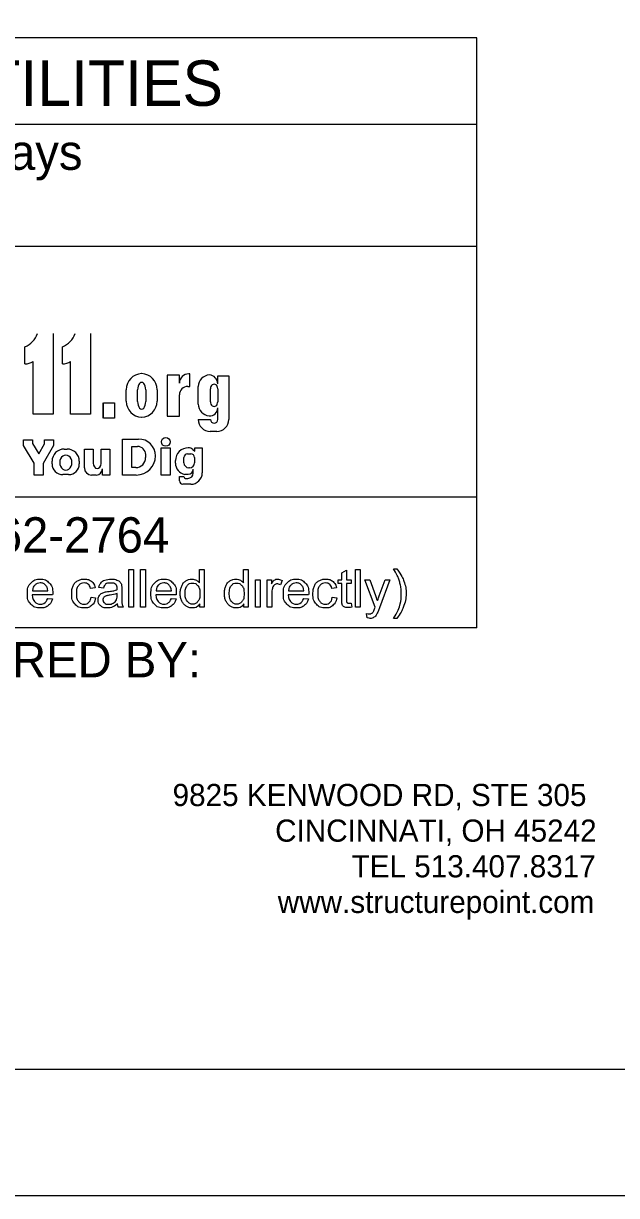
# Model space of a CAD drawing. Extents: x -21.9 to 47.3, y 14.1 to 48.7.
# Drawn here: x 4.831 to 7.181, y 26.733 to 31.378 of the extents above; entities that cross this region are included whole.
import ezdxf

# ---------------------------------------------------------------- set-up
doc = ezdxf.new("R2010")
doc.units = 0
for name, color, linetype in [('SH_Border', 7, 'Continuous'), ('SH_Cut_Line', 7, 'Continuous'), ('SH_Data', 7, 'Continuous'), ('SH_Text', 7, 'Continuous')]:
    doc.layers.add(name, color=color, linetype=linetype)

msp = doc.modelspace()

# ---------------------------------------------------------------- linework, layer by layer
at = {"layer": 'SH_Border'}
msp.add_lwpolyline([(1.5, 48.2334), (33.5, 48.2334), (33.5, 27.2334), (1.5, 27.2334)], close=True, dxfattribs=at)
at = {"layer": 'SH_Cut_Line'}
msp.add_lwpolyline([(0, 26.7334), (34, 26.7334), (34, 48.7334), (0, 48.7334)], close=True, dxfattribs=at)
at = {"layer": 'SH_Data'}
for p, q in [((6.6275, 31.3209), (2.3775, 31.3209)), ((6.6275, 28.9834), (6.6275, 31.3209)), ((2.3775, 30.9793), (6.6275, 30.9793)), ((2.3775, 30.4959), (6.6275, 30.4959)), ((6.6275, 29.5013), (2.3775, 29.5013)), ((6.6275, 28.9834), (2.3775, 28.9834))]:
    msp.add_line(p, q, dxfattribs=at)
at = {"layer": 'SH_Text'}
for p, q in [((4.9487, 30.1493), (4.9487, 29.8293)), ((5.0975, 30.1493), (5.0975, 29.8293)), ((4.8371, 30.0286), (4.8371, 30.0968)), ((4.9859, 30.0286), (4.9859, 30.0968)), ((4.8694, 29.8293), (4.8694, 30.0379)), ((5.0182, 29.8293), (5.0182, 30.0379)), ((5.4493, 29.9842), (5.4005, 29.9842)), ((5.4005, 29.9842), (5.4005, 29.8212)), ((5.4493, 29.9526), (5.4493, 29.9842)), ((5.49, 29.9893), (5.486, 29.9893)), ((5.49, 29.9395), (5.49, 29.9893)), ((5.6009, 29.95), (5.6009, 29.981)), ((5.6009, 29.981), (5.6444, 29.981)), ((5.6444, 29.981), (5.6444, 29.8082)), ((5.2385, 29.8811), (5.2385, 29.9264)), ((5.2835, 29.8803), (5.2835, 29.9264)), ((5.3157, 29.9264), (5.3157, 29.8803)), ((5.3606, 29.9264), (5.3606, 29.8811)), ((5.4823, 29.9395), (5.49, 29.9395)), ((5.5239, 29.8696), (5.5239, 29.9392)), ((5.5723, 29.8789), (5.5723, 29.9299)), ((5.6009, 29.9299), (5.6009, 29.8789)), ((5.1456, 29.8743), (5.1456, 29.8143)), ((5.4493, 29.8212), (5.4493, 29.9065)), ((4.9487, 29.8293), (4.8694, 29.8293)), ((5.0975, 29.8293), (5.0182, 29.8293)), ((5.4005, 29.8212), (5.4493, 29.8212)), ((5.6009, 29.8082), (5.6009, 29.8545)), ((5.5239, 29.8082), (5.5723, 29.8082)), ((4.8319, 29.7276), (4.8677, 29.7276)), ((4.8319, 29.7061), (4.8319, 29.7276)), ((4.8677, 29.7276), (4.8677, 29.714)), ((4.9151, 29.7125), (4.9151, 29.7276)), ((4.9151, 29.7276), (4.9509, 29.7276)), ((4.9509, 29.7276), (4.9509, 29.7061)), ((5.2243, 29.7312), (5.2866, 29.7312)), ((5.2243, 29.5885), (5.2243, 29.7312)), ((5.5977, 29.7614), (5.5707, 29.7614)), ((4.8732, 29.6352), (4.8319, 29.7061)), ((4.8677, 29.714), (4.8918, 29.6726)), ((4.8918, 29.6726), (4.9151, 29.7125)), ((4.9509, 29.7061), (4.9088, 29.6338)), ((4.9925, 29.6914), (5.0047, 29.6914)), ((5.0727, 29.6914), (5.1075, 29.6914)), ((5.0727, 29.6168), (5.0727, 29.6914)), ((5.1075, 29.6914), (5.1075, 29.6361)), ((5.1388, 29.6344), (5.1388, 29.6914)), ((5.1388, 29.6914), (5.1736, 29.6914)), ((5.1736, 29.6914), (5.1736, 29.5885)), ((5.2603, 29.6179), (5.2603, 29.7019)), ((5.2603, 29.7019), (5.2828, 29.7019)), ((5.377, 29.6956), (5.4126, 29.6956)), ((5.377, 29.5885), (5.377, 29.6956)), ((5.4126, 29.6956), (5.4126, 29.5885)), ((5.5021, 29.69), (5.5107, 29.6833)), ((5.5107, 29.6959), (5.5395, 29.6959)), ((5.5107, 29.6833), (5.5107, 29.6959)), ((5.5107, 29.6959), (5.5395, 29.6959)), ((5.5395, 29.6959), (5.5395, 29.5973)), ((4.8732, 29.5885), (4.8732, 29.6352)), ((4.9088, 29.6338), (4.9088, 29.5885)), ((4.9447, 29.6328), (4.9447, 29.6436)), ((5.0525, 29.6436), (5.0525, 29.6328)), ((5.3154, 29.6692), (5.3154, 29.6574)), ((5.4335, 29.6359), (5.4335, 29.646)), ((5.467, 29.6367), (5.467, 29.6579)), ((5.4816, 29.6726), (5.4944, 29.6726)), ((5.509, 29.6579), (5.509, 29.6367)), ((4.9088, 29.5885), (4.8732, 29.5885)), ((5.0097, 29.59), (4.9875, 29.59)), ((5.1199, 29.5885), (5.1011, 29.5885)), ((5.1439, 29.5885), (5.1439, 29.6125)), ((5.1736, 29.5885), (5.1439, 29.5885)), ((5.2779, 29.5885), (5.2243, 29.5885)), ((5.2759, 29.6179), (5.2603, 29.6179)), ((5.4126, 29.5885), (5.377, 29.5885)), ((5.4835, 29.5912), (5.4698, 29.5912)), ((5.4897, 29.6174), (5.4863, 29.6174)), ((5.5039, 29.5963), (5.5039, 29.6117)), ((5.45, 29.5651), (5.45, 29.5822)), ((5.45, 29.5822), (5.467, 29.5822)), ((5.4942, 29.552), (5.4631, 29.552)), ((5.4738, 29.5751), (5.4827, 29.5751))]:
    msp.add_line(p, q, dxfattribs=at)
msp.add_lwpolyline([(5.148, 29.8743), (5.1921, 29.8743), (5.1921, 29.8143), (5.148, 29.8143)], close=True, dxfattribs=at)
for points in [[(5.2491, 29.0645), (5.2491, 29.2147), (5.2675, 29.2147), (5.2675, 29.0645), (5.2491, 29.0645)], [(5.2956, 29.0645), (5.2956, 29.2147), (5.3141, 29.2147), (5.3141, 29.0645), (5.2956, 29.0645)], [(5.5285, 29.1609), (5.5285, 29.2147), (5.5469, 29.2147), (5.5469, 29.0645), (5.5299, 29.0645)], [(5.7034, 29.1609), (5.7034, 29.2147), (5.7218, 29.2147), (5.7218, 29.0645), (5.7048, 29.0645)], [(6.1465, 29.0645), (6.1465, 29.2147), (6.1649, 29.2147), (6.1649, 29.0645), (6.1465, 29.0645)], [(6.2974, 29.2172), (6.3105, 29.2172)], [(5.7509, 29.0645), (5.7509, 29.1734), (5.7693, 29.1734), (5.7693, 29.0645), (5.7509, 29.0645)], [(5.7971, 29.0645), (5.7971, 29.1734), (5.8137, 29.1734), (5.8137, 29.1569)], [(5.8562, 29.1699), (5.8497, 29.1528)], [(6.092, 29.0964), (6.092, 29.1591), (6.0784, 29.1591), (6.0784, 29.1734), (6.092, 29.1734), (6.092, 29.2003), (6.1105, 29.2114), (6.1105, 29.1734), (6.1289, 29.1734), (6.1289, 29.1591), (6.1105, 29.1591), (6.1105, 29.0953)], [(6.2243, 29.0644), (6.183, 29.1734), (6.2029, 29.1734), (6.2255, 29.1106)], [(6.241, 29.1099), (6.2643, 29.1734), (6.2827, 29.1734), (6.2414, 29.0626)], [(4.8669, 29.1293), (4.9277, 29.1293)], [(5.1154, 29.1413), (5.0974, 29.1386)], [(5.1479, 29.1398), (5.1298, 29.1422)], [(5.2209, 29.1347), (5.2209, 29.1101)], [(5.3565, 29.1293), (5.4173, 29.1293)], [(5.8155, 29.1215), (5.8155, 29.0645), (5.7971, 29.0645)], [(5.881, 29.1293), (5.9418, 29.1293)], [(6.0712, 29.1413), (6.0532, 29.1386)], [(4.947, 29.1142), (4.8659, 29.1142)], [(4.9275, 29.0997), (4.9465, 29.0973)], [(5.099, 29.1044), (5.1171, 29.102)], [(5.2023, 29.1124), (5.2024, 29.1191)], [(5.4366, 29.1142), (5.3555, 29.1142)], [(5.4171, 29.0997), (5.4361, 29.0973)], [(5.5299, 29.0645), (5.5299, 29.0783)], [(5.7048, 29.0645), (5.7048, 29.0783)], [(5.9611, 29.1142), (5.88, 29.1142)], [(5.9416, 29.0997), (5.9606, 29.0973)], [(6.0548, 29.1044), (6.0729, 29.102)], [(6.1289, 29.081), (6.1315, 29.0647)], [(5.2267, 29.0645), (5.2075, 29.0645)], [(6.1928, 29.0227), (6.1907, 29.0401)], [(6.3105, 29.0204), (6.2974, 29.0204)]]:
    msp.add_lwpolyline(points, dxfattribs=at)
msp.add_circle((5.3952, 29.7199), 0.0177, dxfattribs=at)
for centre, radius, start, end in [((4.8031, 30.1785), 0.0885, 292.5572, 340.7355), ((4.952, 30.1785), 0.0885, 292.5572, 340.7355), ((4.8291, 30.1167), 0.0885, 275.1733, 297.0931), ((4.9779, 30.1167), 0.0885, 275.1733, 297.0931), ((5.3024, 29.9264), 0.064, 92.5886, 180), ((5.2967, 29.9264), 0.064, 0, 87.4114), ((5.486, 29.9526), 0.0367, 90, 180), ((5.5698, 29.9392), 0.0459, 92.6865, 180), ((5.5658, 29.95), 0.0351, 0, 86.9262), ((5.4823, 29.9065), 0.033, 90, 180), ((5.3024, 29.8811), 0.064, 180, 267.4114), ((5.2967, 29.8811), 0.064, 272.5886, 0), ((5.5702, 29.8696), 0.0463, 180, 265.7132), ((5.5696, 29.8545), 0.0313, 264.7825, 0), ((5.5707, 29.8082), 0.0468, 180, 270), ((5.5977, 29.8082), 0.0468, 270, 0), ((5.2866, 29.663), 0.0682, 0.9944, 90), ((4.9925, 29.6436), 0.0478, 90, 180), ((5.0047, 29.6436), 0.0478, 0, 90), ((5.2828, 29.6692), 0.0327, 0, 90), ((5.4834, 29.646), 0.0499, 89.0934, 180), ((5.4848, 29.6676), 0.0283, 52.1415, 91.2046), ((4.9875, 29.6328), 0.0428, 180, 270), ((5.0097, 29.6328), 0.0428, 270, 0), ((5.2759, 29.6574), 0.0395, 270, 0), ((5.2779, 29.6654), 0.0769, 270, 359.0635), ((5.4791, 29.6359), 0.0457, 180, 258.2203), ((5.4816, 29.6579), 0.0146, 90, 180), ((5.4863, 29.6367), 0.0193, 180, 270), ((5.4897, 29.6367), 0.0193, 270, 0), ((5.4944, 29.6579), 0.0146, 0, 90), ((5.1011, 29.6168), 0.0284, 180, 270), ((5.1199, 29.6125), 0.024, 270, 0), ((5.4827, 29.5963), 0.0212, 270, 0), ((5.4835, 29.6116), 0.0203, 270, 0), ((5.4942, 29.5973), 0.0453, 270, 0), ((5.4631, 29.5651), 0.0131, 180, 270), ((5.4738, 29.582), 0.00682, 180, 270)]:
    msp.add_arc(centre, radius, start, end, dxfattribs=at)
for centre, major_axis, ratio, start_param, end_param in [((5.2996, 29.9264), (0, 0.0291), 0.553236, 4.712389, 7.853982), ((5.5866, 29.9299), (0, 0.0184), 0.777179, 4.712389, 7.853982), ((5.2996, 29.8803), (0, 0.0308), 0.522014, 1.570796, 4.712389), ((5.5866, 29.8789), (0, 0.0184), 0.777179, 1.570796, 4.712389), ((5.5866, 29.8082), (0.0143, 0), 0.959012, 3.141593, 6.283185), ((4.9991, 29.6382), (0, 0.029), 0.832186, 4.712389, 7.853982), ((4.9991, 29.6382), (0, 0.0302), 0.797287, 1.570796, 4.712389), ((5.1231, 29.6368), (-0.0011, 0.0231), 0.679042, 1.570796, 4.575961)]:
    msp.add_ellipse(centre, major_axis=major_axis, ratio=ratio, start_param=start_param, end_param=end_param, dxfattribs=at)
for points, degree in [([(6.2974, 29.0204), (6.3279, 29.0695), (6.3279, 29.1188), (6.3279, 29.138), (6.3235, 29.157), (6.32, 29.1723), (6.3138, 29.1865), (6.3098, 29.1957), (6.2974, 29.2172)], 3), ([(6.3105, 29.2172), (6.3298, 29.1915), (6.339, 29.1656), (6.3469, 29.1433), (6.3469, 29.1189), (6.3469, 29.0912), (6.3363, 29.0654), (6.3257, 29.0396), (6.3105, 29.0204)], 3), ([(4.9465, 29.0973), (4.942, 29.0806), (4.9298, 29.0714), (4.9177, 29.0621), (4.8987, 29.0621), (4.8749, 29.0621), (4.8609, 29.0768), (4.8469, 29.0915), (4.8469, 29.118), (4.8469, 29.1455), (4.861, 29.1606), (4.8752, 29.1758), (4.8977, 29.1758), (4.9195, 29.1758), (4.9333, 29.1609), (4.9471, 29.1461), (4.9471, 29.1191), (4.9471, 29.1175), (4.947, 29.1142)], 3), ([(5.1171, 29.102), (5.1141, 29.0833), (5.1019, 29.0727), (5.0896, 29.0621), (5.0718, 29.0621), (5.0495, 29.0621), (5.0359, 29.0767), (5.0223, 29.0913), (5.0223, 29.1185), (5.0223, 29.1362), (5.0282, 29.1494), (5.034, 29.1626), (5.046, 29.1692), (5.0579, 29.1758), (5.0719, 29.1758), (5.0897, 29.1758), (5.1009, 29.1668), (5.1122, 29.1578), (5.1154, 29.1413)], 3), ([(5.1298, 29.1422), (5.1323, 29.1538), (5.1379, 29.161), (5.1435, 29.1681), (5.1542, 29.1719), (5.1648, 29.1758), (5.1788, 29.1758), (5.1928, 29.1758), (5.2015, 29.1725), (5.2102, 29.1692), (5.2142, 29.1642), (5.2183, 29.1593), (5.22, 29.1517), (5.2209, 29.147), (5.2209, 29.1347)], 3), ([(5.4361, 29.0973), (5.4316, 29.0806), (5.4194, 29.0714), (5.4072, 29.0621), (5.3883, 29.0621), (5.3644, 29.0621), (5.3505, 29.0768), (5.3365, 29.0915), (5.3365, 29.118), (5.3365, 29.1455), (5.3506, 29.1606), (5.3648, 29.1758), (5.3873, 29.1758), (5.4091, 29.1758), (5.4229, 29.1609), (5.4367, 29.1461), (5.4367, 29.1191), (5.4367, 29.1175), (5.4366, 29.1142)], 3), ([(5.5299, 29.0783), (5.5195, 29.0621), (5.4995, 29.0621), (5.4865, 29.0621), (5.4755, 29.0693), (5.4646, 29.0765), (5.4586, 29.0893), (5.4526, 29.1022), (5.4526, 29.1189), (5.4526, 29.1351), (5.4581, 29.1484), (5.4635, 29.1617), (5.4743, 29.1687), (5.4852, 29.1758), (5.4986, 29.1758), (5.5084, 29.1758), (5.516, 29.1716), (5.5237, 29.1675), (5.5285, 29.1609)], 3), ([(5.7048, 29.0783), (5.6944, 29.0621), (5.6743, 29.0621), (5.6613, 29.0621), (5.6504, 29.0693), (5.6395, 29.0765), (5.6335, 29.0893), (5.6275, 29.1022), (5.6275, 29.1189), (5.6275, 29.1351), (5.6329, 29.1484), (5.6384, 29.1617), (5.6492, 29.1687), (5.66, 29.1758), (5.6734, 29.1758), (5.6832, 29.1758), (5.6909, 29.1716), (5.6986, 29.1675), (5.7034, 29.1609)], 3), ([(5.8137, 29.1569), (5.8201, 29.1684), (5.8254, 29.1721), (5.8308, 29.1758), (5.8372, 29.1758), (5.8466, 29.1758), (5.8562, 29.1699)], 3), ([(5.9606, 29.0973), (5.9561, 29.0806), (5.9439, 29.0714), (5.9317, 29.0621), (5.9128, 29.0621), (5.8889, 29.0621), (5.875, 29.0768), (5.861, 29.0915), (5.861, 29.118), (5.861, 29.1455), (5.8751, 29.1606), (5.8892, 29.1758), (5.9118, 29.1758), (5.9336, 29.1758), (5.9474, 29.1609), (5.9612, 29.1461), (5.9612, 29.1191), (5.9612, 29.1175), (5.9611, 29.1142)], 3), ([(6.0729, 29.102), (6.07, 29.0833), (6.0577, 29.0727), (6.0455, 29.0621), (6.0277, 29.0621), (6.0053, 29.0621), (5.9917, 29.0767), (5.9782, 29.0913), (5.9782, 29.1185), (5.9782, 29.1362), (5.984, 29.1494), (5.9899, 29.1626), (6.0018, 29.1692), (6.0137, 29.1758), (6.0278, 29.1758), (6.0455, 29.1758), (6.0568, 29.1668), (6.068, 29.1578), (6.0712, 29.1413)], 3), ([(4.9277, 29.1293), (4.9265, 29.1431), (4.9207, 29.15), (4.9119, 29.1607), (4.8979, 29.1607), (4.8852, 29.1607), (4.8765, 29.1521), (4.8678, 29.1436), (4.8669, 29.1293)], 3), ([(5.0974, 29.1386), (5.0949, 29.1496), (5.0884, 29.1551), (5.0819, 29.1607), (5.0726, 29.1607), (5.0587, 29.1607), (5.05, 29.1507), (5.0413, 29.1407), (5.0413, 29.1191), (5.0413, 29.0971), (5.0497, 29.0872), (5.0581, 29.0772), (5.0717, 29.0772), (5.0825, 29.0772), (5.0898, 29.0839), (5.0971, 29.0905), (5.099, 29.1044)], 3), ([(5.2038, 29.0779), (5.1936, 29.0693), (5.1841, 29.0657), (5.1746, 29.0621), (5.1638, 29.0621), (5.1458, 29.0621), (5.1362, 29.0709), (5.1266, 29.0796), (5.1266, 29.0932), (5.1266, 29.1012), (5.1302, 29.1078), (5.1339, 29.1144), (5.1398, 29.1184), (5.1456, 29.1224), (5.153, 29.1244), (5.1584, 29.1259), (5.1694, 29.1272), (5.1917, 29.1299), (5.2023, 29.1335), (5.2024, 29.1373), (5.2024, 29.1384), (5.2024, 29.1497), (5.1971, 29.1543), (5.1901, 29.1606), (5.1762, 29.1606), (5.1632, 29.1606), (5.157, 29.156), (5.1508, 29.1514), (5.1479, 29.1398)], 3), ([(5.4173, 29.1293), (5.4161, 29.1431), (5.4103, 29.15), (5.4015, 29.1607), (5.3875, 29.1607), (5.3748, 29.1607), (5.3661, 29.1521), (5.3574, 29.1436), (5.3565, 29.1293)], 3), ([(5.4716, 29.1188), (5.4716, 29.0979), (5.4805, 29.0876), (5.4893, 29.0772), (5.5012, 29.0772), (5.5133, 29.0772), (5.5218, 29.0871), (5.5302, 29.097), (5.5302, 29.1173), (5.5302, 29.1397), (5.5216, 29.1501), (5.513, 29.1606), (5.5004, 29.1606), (5.4881, 29.1606), (5.4799, 29.1505), (5.4716, 29.1405), (5.4716, 29.1188)], 3), ([(5.6465, 29.1188), (5.6465, 29.0979), (5.6553, 29.0876), (5.6641, 29.0772), (5.6761, 29.0772), (5.6882, 29.0772), (5.6967, 29.0871), (5.7051, 29.097), (5.7051, 29.1173), (5.7051, 29.1397), (5.6965, 29.1501), (5.6879, 29.1606), (5.6753, 29.1606), (5.663, 29.1606), (5.6548, 29.1505), (5.6465, 29.1405), (5.6465, 29.1188)], 3), ([(5.8497, 29.1528), (5.843, 29.1568), (5.8363, 29.1568), (5.8302, 29.1568), (5.8255, 29.1531), (5.8207, 29.1495), (5.8186, 29.143), (5.8155, 29.1332), (5.8155, 29.1215)], 3), ([(5.9418, 29.1293), (5.9405, 29.1431), (5.9348, 29.15), (5.926, 29.1607), (5.912, 29.1607), (5.8993, 29.1607), (5.8906, 29.1521), (5.8819, 29.1436), (5.881, 29.1293)], 3), ([(6.0532, 29.1386), (6.0507, 29.1496), (6.0442, 29.1551), (6.0377, 29.1607), (6.0285, 29.1607), (6.0146, 29.1607), (6.0059, 29.1507), (5.9972, 29.1407), (5.9972, 29.1191), (5.9972, 29.0971), (6.0056, 29.0872), (6.014, 29.0772), (6.0275, 29.0772), (6.0384, 29.0772), (6.0456, 29.0839), (6.0529, 29.0905), (6.0548, 29.1044)], 3), ([(4.8659, 29.1142), (4.8669, 29.0963), (4.876, 29.0868), (4.8852, 29.0772), (4.8988, 29.0772), (4.9089, 29.0772), (4.9161, 29.0826), (4.9233, 29.0879), (4.9275, 29.0997)], 3), ([(5.2024, 29.1191), (5.1923, 29.115), (5.1722, 29.1122), (5.1608, 29.1105), (5.1561, 29.1085), (5.1514, 29.1064), (5.1488, 29.1025), (5.1463, 29.0986), (5.1463, 29.0937), (5.1463, 29.0864), (5.1519, 29.0815), (5.1574, 29.0766), (5.1682, 29.0766), (5.1788, 29.0766), (5.1871, 29.0812), (5.1954, 29.0859), (5.1993, 29.094), (5.2023, 29.1002), (5.2023, 29.1124)], 3), ([(5.2075, 29.0645), (5.2047, 29.0703), (5.2038, 29.0779)], 2), ([(5.2209, 29.1101), (5.2209, 29.0844), (5.2221, 29.0776), (5.2233, 29.0708), (5.2267, 29.0645)], 3), ([(5.3555, 29.1142), (5.3565, 29.0963), (5.3656, 29.0868), (5.3748, 29.0772), (5.3884, 29.0772), (5.3985, 29.0772), (5.4057, 29.0826), (5.4129, 29.0879), (5.4171, 29.0997)], 3), ([(5.88, 29.1142), (5.881, 29.0963), (5.8901, 29.0868), (5.8992, 29.0772), (5.9129, 29.0772), (5.923, 29.0772), (5.9302, 29.0826), (5.9374, 29.0879), (5.9416, 29.0997)], 3), ([(6.1315, 29.0647), (6.1238, 29.0631), (6.1176, 29.0631), (6.1076, 29.0631), (6.1021, 29.0662), (6.0965, 29.0694), (6.0943, 29.0746), (6.092, 29.0798), (6.092, 29.0964)], 3), ([(6.1105, 29.0953), (6.1105, 29.0874), (6.1114, 29.0851), (6.1124, 29.0829), (6.1146, 29.0816), (6.1168, 29.0802), (6.1209, 29.0802), (6.1239, 29.0802), (6.1289, 29.081)], 3), ([(6.2255, 29.1106), (6.2299, 29.0986), (6.2334, 29.0854), (6.2366, 29.0978), (6.241, 29.1099)], 3), ([(6.1907, 29.0401), (6.1967, 29.0384), (6.2012, 29.0384), (6.2074, 29.0384), (6.211, 29.0405), (6.2147, 29.0425), (6.2171, 29.0462), (6.2188, 29.049), (6.2227, 29.0599), (6.2232, 29.0615), (6.2243, 29.0644)], 3), ([(6.2414, 29.0626), (6.2348, 29.0448), (6.2311, 29.038), (6.2262, 29.029), (6.2198, 29.0247), (6.2135, 29.0205), (6.2046, 29.0205), (6.1993, 29.0205), (6.1928, 29.0227)], 3)]:
    msp.add_open_spline(points, degree=degree, dxfattribs=at)

# ---------------------------------------------------------------- texts
at = {"layer": 'SH_Data'}
for s, p in [('9825 KENWOOD RD, STE 305', (5.4221, 28.2767)), ('CINCINNATI, OH 45242', (5.8283, 28.1355)), ('TEL 513.407.8317', (6.1312, 27.9943)), ('www.structurepoint.com', (5.8388, 27.8531))]:
    msp.add_text(s, height=0.087892, dxfattribs=at).set_placement(p)
at = {"layer": 'SH_Text'}
for s, height, p in [('UNDERGROUND UTILITIES', 0.18, (2.5057, 31.0513)), ('Contact Two Working Days', 0.14, (2.7972, 30.7978)), ('OHIO811, 8-1-1, or 1-800-362-2764', 0.14, (2.422, 29.2812)), ('PLAN PREPARED BY:', 0.14, (3.61, 28.7868))]:
    msp.add_text(s, height=height, dxfattribs=at).set_placement(p)

doc.saveas('drawing.dxf')
